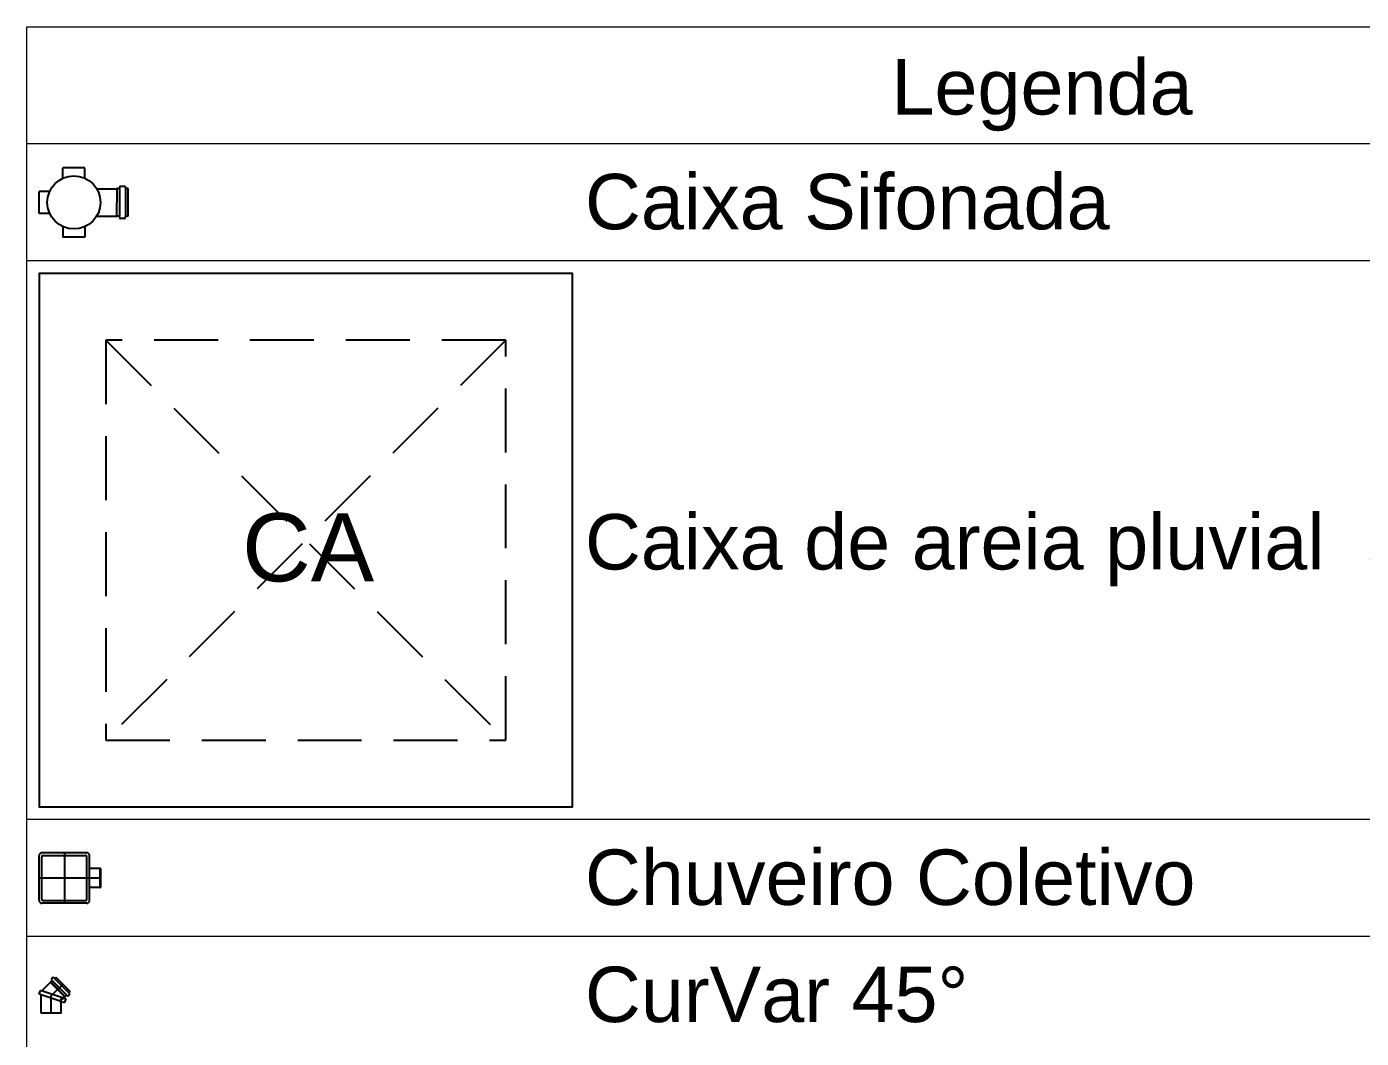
# Model space of a CAD drawing. Header units: millimetres. Extents: x -823 to -490, y -63 to 119.
# Drawn here: x -582.75 to -577.44, y 71.76 to 75.78 of the extents above; entities that cross this region are included whole.
import ezdxf

# ---------------------------------------------------------------- set-up
doc = ezdxf.new("R2010")
doc.units = ezdxf.units.MM
doc.header["$LTSCALE"] = 0.2
doc.header["$MEASUREMENT"] = 0
doc.linetypes.add('DASHDOT', pattern=[2.54, 1.27, -0.635, 0, -0.635])
doc.linetypes.add('DASHED', pattern=[1.905, 1.27, -0.635])
doc.layers.add('DI-Tabelas', color=7, linetype='Continuous', lineweight=5)
doc.layers.add('Simbolos', color=5, linetype='Continuous')
doc.layers.add('Simbolos_int', color=2, linetype='Continuous')
doc.styles.add('Arial', font='arial.ttf')

msp = doc.modelspace()

# ---------------------------------------------------------------- linework, layer by layer
at = {"layer": 'DI-Tabelas'}
for p, q in [((-582.7469, 75.3135), (-582.7469, 75.7787)), ((-582.7469, 75.7787), (-574.6792, 75.7787)), ((-574.6792, 75.3135), (-582.7469, 75.3135)), ((-582.7469, 74.8483), (-582.7469, 75.3135)), ((-580.5789, 74.8483), (-582.7469, 74.8483)), ((-582.7469, 72.6303), (-582.7469, 74.8483)), ((-574.6792, 74.8483), (-580.5789, 74.8483)), ((-580.5789, 72.6303), (-582.7469, 72.6303)), ((-582.7469, 72.1651), (-582.7469, 72.6303)), ((-574.6792, 72.6303), (-580.5789, 72.6303)), ((-580.5789, 72.1651), (-582.7469, 72.1651)), ((-582.7469, 71.6999), (-582.7469, 72.1651)), ((-574.6792, 72.1651), (-580.5789, 72.1651))]:
    msp.add_line(p, q, dxfattribs=at)
at = {"layer": 'Simbolos', "color": 7}
for p, q in [((-582.5157, 75.2185), (-582.6029, 75.2185)), ((-582.6029, 75.179), (-582.6029, 75.2185)), ((-582.5157, 75.179), (-582.5157, 75.2185)), ((-582.4687, 75.1352), (-582.3894, 75.1352)), ((-582.3888, 75.1356), (-582.3894, 75.1352)), ((-582.3798, 75.1356), (-582.3888, 75.1356)), ((-582.3774, 75.1426), (-582.3778, 75.1374)), ((-582.3578, 75.1445), (-582.3754, 75.1445)), ((-582.3559, 75.143), (-582.3543, 75.137)), ((-582.3437, 75.1356), (-582.3524, 75.1356)), ((-582.3437, 75.0262), (-582.3437, 75.1356)), ((-582.6969, 75.0373), (-582.6969, 75.1245)), ((-582.6574, 75.1245), (-582.6969, 75.1245)), ((-582.6574, 75.0373), (-582.6969, 75.0373)), ((-582.6029, 74.9828), (-582.6029, 74.9433)), ((-582.5157, 74.9828), (-582.5157, 74.9433)), ((-582.4687, 75.0266), (-582.3894, 75.0266)), ((-582.3888, 75.0262), (-582.3894, 75.0266)), ((-582.3798, 75.0262), (-582.3888, 75.0262)), ((-582.3774, 75.0191), (-582.3778, 75.0243)), ((-582.3578, 75.0173), (-582.3754, 75.0173)), ((-582.3559, 75.0187), (-582.3543, 75.0247)), ((-582.3437, 75.0262), (-582.3524, 75.0262)), ((-582.5157, 74.9433), (-582.6029, 74.9433)), ((-582.6969, 72.3079), (-582.6969, 72.4875)), ((-582.5073, 72.4975), (-582.6869, 72.4975)), ((-582.4973, 72.3079), (-582.4973, 72.4875)), ((-582.4553, 72.4355), (-582.4973, 72.4355)), ((-582.4523, 72.3629), (-582.4523, 72.4325)), ((-582.4553, 72.3599), (-582.4973, 72.3599)), ((-582.5073, 72.2979), (-582.6869, 72.2979)), ((-582.6866, 71.9491), (-582.6454, 71.9904)), ((-582.5954, 71.926), (-582.6526, 71.9832)), ((-582.5937, 71.9277), (-582.6509, 71.9849)), ((-582.6414, 72.0034), (-582.6499, 71.9949)), ((-582.6499, 71.9949), (-582.5837, 71.9287)), ((-582.5752, 71.9372), (-582.6414, 72.0034)), ((-582.6369, 71.9988), (-582.6312, 72.0045)), ((-582.6312, 72.0045), (-582.5741, 71.9474)), ((-582.6969, 71.9365), (-582.6922, 71.9509)), ((-582.6093, 71.9078), (-582.6969, 71.9365)), ((-582.6046, 71.9222), (-582.6922, 71.9509)), ((-582.6893, 71.8605), (-582.6893, 71.9341)), ((-582.6093, 71.8605), (-582.6093, 71.9078)), ((-582.6093, 71.9078), (-582.5963, 71.9035)), ((-582.6046, 71.9222), (-582.5915, 71.9179)), ((-582.5915, 71.9179), (-582.5963, 71.9035)), ((-582.5954, 71.926), (-582.5882, 71.9332)), ((-582.5837, 71.9287), (-582.5752, 71.9372)), ((-582.5798, 71.9417), (-582.5741, 71.9474)), ((-582.6093, 71.8605), (-582.6893, 71.8605))]:
    msp.add_line(p, q, dxfattribs=at)
for points in [[(-582.6046, 75.1762), (-582.6043, 75.1764), (-582.604, 75.1766), (-582.6037, 75.1769), (-582.6035, 75.1772), (-582.6033, 75.1775), (-582.6031, 75.1779), (-582.603, 75.1782), (-582.6029, 75.1786), (-582.6029, 75.179)], [(-582.5157, 75.179), (-582.5157, 75.1786), (-582.5156, 75.1782), (-582.5155, 75.1779), (-582.5153, 75.1775), (-582.5151, 75.1772), (-582.5149, 75.1769), (-582.5146, 75.1766), (-582.5143, 75.1764), (-582.514, 75.1762)], [(-582.3798, 75.1356), (-582.3795, 75.1356), (-582.3792, 75.1357), (-582.3789, 75.1358), (-582.3786, 75.136), (-582.3784, 75.1362), (-582.3782, 75.1365), (-582.378, 75.1367), (-582.3779, 75.1371), (-582.3778, 75.1374)], [(-582.3754, 75.1445), (-582.3757, 75.1444), (-582.376, 75.1443), (-582.3763, 75.1442), (-582.3766, 75.144), (-582.3768, 75.1438), (-582.377, 75.1436), (-582.3772, 75.1433), (-582.3773, 75.143), (-582.3774, 75.1426)], [(-582.3559, 75.143), (-582.356, 75.1432), (-582.3561, 75.1435), (-582.3563, 75.1437), (-582.3565, 75.1439), (-582.3568, 75.1441), (-582.357, 75.1443), (-582.3573, 75.1444), (-582.3576, 75.1444), (-582.3578, 75.1445)], [(-582.3543, 75.137), (-582.3542, 75.1368), (-582.3541, 75.1365), (-582.3539, 75.1363), (-582.3537, 75.1361), (-582.3535, 75.1359), (-582.3532, 75.1357), (-582.353, 75.1356), (-582.3527, 75.1356), (-582.3524, 75.1356)], [(-582.6574, 75.1245), (-582.657, 75.1245), (-582.6566, 75.1245), (-582.6563, 75.1247), (-582.6559, 75.1248), (-582.6556, 75.125), (-582.6553, 75.1253), (-582.6551, 75.1255), (-582.6549, 75.1258), (-582.6547, 75.1262)], [(-582.6547, 75.0355), (-582.6549, 75.0359), (-582.6551, 75.0362), (-582.6553, 75.0364), (-582.6556, 75.0367), (-582.6559, 75.0369), (-582.6563, 75.037), (-582.6566, 75.0372), (-582.657, 75.0372), (-582.6574, 75.0373)], [(-582.6029, 74.9828), (-582.6029, 74.9831), (-582.603, 74.9835), (-582.6031, 74.9839), (-582.6033, 74.9842), (-582.6035, 74.9845), (-582.6037, 74.9848), (-582.604, 74.9851), (-582.6043, 74.9853), (-582.6046, 74.9855)], [(-582.514, 74.9855), (-582.5143, 74.9853), (-582.5146, 74.9851), (-582.5149, 74.9848), (-582.5151, 74.9845), (-582.5153, 74.9842), (-582.5155, 74.9839), (-582.5156, 74.9835), (-582.5157, 74.9831), (-582.5157, 74.9828)], [(-582.3778, 75.0243), (-582.3779, 75.0247), (-582.378, 75.025), (-582.3782, 75.0253), (-582.3784, 75.0255), (-582.3786, 75.0257), (-582.3789, 75.0259), (-582.3792, 75.026), (-582.3795, 75.0261), (-582.3798, 75.0262)], [(-582.3774, 75.0191), (-582.3773, 75.0188), (-582.3772, 75.0184), (-582.377, 75.0182), (-582.3768, 75.0179), (-582.3766, 75.0177), (-582.3763, 75.0175), (-582.376, 75.0174), (-582.3757, 75.0173), (-582.3754, 75.0173)], [(-582.3578, 75.0173), (-582.3576, 75.0173), (-582.3573, 75.0173), (-582.357, 75.0174), (-582.3568, 75.0176), (-582.3565, 75.0178), (-582.3563, 75.018), (-582.3561, 75.0182), (-582.356, 75.0185), (-582.3559, 75.0187)], [(-582.3524, 75.0262), (-582.3527, 75.0261), (-582.353, 75.0261), (-582.3532, 75.026), (-582.3535, 75.0258), (-582.3537, 75.0256), (-582.3539, 75.0254), (-582.3541, 75.0252), (-582.3542, 75.0249), (-582.3543, 75.0247)], [(-582.6869, 72.4975), (-582.6886, 72.4974), (-582.6903, 72.4969), (-582.6919, 72.4962), (-582.6933, 72.4952), (-582.6946, 72.4939), (-582.6956, 72.4925), (-582.6963, 72.4909), (-582.6967, 72.4892), (-582.6969, 72.4875)], [(-582.4973, 72.4875), (-582.4974, 72.4892), (-582.4979, 72.4909), (-582.4986, 72.4925), (-582.4996, 72.4939), (-582.5009, 72.4952), (-582.5023, 72.4962), (-582.5039, 72.4969), (-582.5056, 72.4974), (-582.5073, 72.4975)], [(-582.4523, 72.4325), (-582.4523, 72.433), (-582.4525, 72.4335), (-582.4527, 72.434), (-582.453, 72.4344), (-582.4534, 72.4348), (-582.4538, 72.4351), (-582.4543, 72.4353), (-582.4548, 72.4355), (-582.4553, 72.4355)], [(-582.4553, 72.3599), (-582.4548, 72.36), (-582.4543, 72.3601), (-582.4538, 72.3603), (-582.4534, 72.3606), (-582.453, 72.361), (-582.4527, 72.3614), (-582.4525, 72.3619), (-582.4523, 72.3624), (-582.4523, 72.3629)], [(-582.6969, 72.3079), (-582.6967, 72.3062), (-582.6963, 72.3045), (-582.6956, 72.3029), (-582.6946, 72.3015), (-582.6933, 72.3003), (-582.6919, 72.2993), (-582.6903, 72.2985), (-582.6886, 72.2981), (-582.6869, 72.2979)], [(-582.5073, 72.2979), (-582.5056, 72.2981), (-582.5039, 72.2985), (-582.5023, 72.2993), (-582.5009, 72.3003), (-582.4996, 72.3015), (-582.4986, 72.3029), (-582.4979, 72.3045), (-582.4974, 72.3062), (-582.4973, 72.3079)]]:
    msp.add_lwpolyline(points, dxfattribs=at)
at = {"layer": 'Simbolos', "color": 7, "linetype": 'Continuous'}
msp.add_lwpolyline([(-582.6969, 72.6803), (-580.5789, 72.6803), (-580.5789, 74.7983), (-582.6969, 74.7983), (-582.6969, 72.6803), (-582.6969, 72.6803)], dxfattribs=at)
at = {"layer": 'Simbolos', "color": 7}
msp.add_circle((-582.5593, 75.0809), 0.1056, dxfattribs=at)
at = {"layer": 'Simbolos_int', "color": 7}
for p, q in [((-582.3894, 75.1352), (-582.3894, 75.0809)), ((-582.378, 75.1356), (-582.378, 75.0262)), ((-582.3539, 75.1356), (-582.3539, 75.0262)), ((-582.3894, 75.0266), (-582.3894, 75.0809)), ((-582.6816, 72.4872), (-582.5126, 72.4872)), ((-582.6866, 72.3132), (-582.6866, 72.4822)), ((-582.5076, 72.3132), (-582.5076, 72.4822)), ((-582.4553, 72.3599), (-582.4553, 72.4355)), ((-582.6816, 72.3082), (-582.5126, 72.3082)), ((-582.6493, 71.9293), (-582.6026, 71.976)), ((-582.6493, 71.8605), (-582.6493, 71.9293)), ((-582.6093, 71.9121), (-582.6006, 71.9209)), ((-582.6093, 71.9078), (-582.6093, 71.9121))]:
    msp.add_line(p, q, dxfattribs=at)
at = {"layer": 'Simbolos_int', "color": 7, "linetype": 'DASHED'}
for p, q in [((-580.8437, 74.5335), (-582.4321, 72.9451)), ((-582.4321, 74.5335), (-580.8437, 72.9451))]:
    msp.add_line(p, q, dxfattribs=at)
at = {"layer": 'Simbolos_int', "color": 7, "linetype": 'DASHDOT'}
for p, q in [((-582.5971, 72.4975), (-582.5971, 72.2979)), ((-582.4523, 72.3977), (-582.6969, 72.3977))]:
    msp.add_line(p, q, dxfattribs=at)
at = {"layer": 'Simbolos_int', "color": 7, "linetype": 'DASHED'}
msp.add_lwpolyline([(-582.4321, 72.9451), (-580.8437, 72.9451), (-580.8437, 74.5335), (-582.4321, 74.5335), (-582.4321, 72.9451), (-582.4321, 72.9451)], dxfattribs=at)
at = {"layer": 'Simbolos_int', "color": 7}
for points in [[(-582.6816, 72.4872), (-582.6825, 72.4871), (-582.6833, 72.4869), (-582.6841, 72.4865), (-582.6848, 72.486), (-582.6854, 72.4854), (-582.6859, 72.4847), (-582.6863, 72.4839), (-582.6865, 72.4831), (-582.6866, 72.4822)], [(-582.5076, 72.4822), (-582.5076, 72.4826), (-582.5077, 72.4831), (-582.5078, 72.4835), (-582.5079, 72.4839), (-582.5081, 72.4843), (-582.5083, 72.4847), (-582.5085, 72.4851), (-582.5088, 72.4854), (-582.5091, 72.4857), (-582.5094, 72.486), (-582.5097, 72.4863), (-582.5101, 72.4865), (-582.5105, 72.4867), (-582.5109, 72.4869), (-582.5113, 72.487), (-582.5117, 72.4871), (-582.5122, 72.4872), (-582.5126, 72.4872)], [(-582.6866, 72.3132), (-582.6866, 72.3128), (-582.6865, 72.3123), (-582.6864, 72.3119), (-582.6863, 72.3115), (-582.6861, 72.3111), (-582.6859, 72.3107), (-582.6857, 72.3103), (-582.6854, 72.31), (-582.6851, 72.3097), (-582.6848, 72.3094), (-582.6845, 72.3091), (-582.6841, 72.3089), (-582.6837, 72.3087), (-582.6833, 72.3085), (-582.6829, 72.3084), (-582.6825, 72.3083), (-582.682, 72.3082), (-582.6816, 72.3082)], [(-582.5126, 72.3082), (-582.5117, 72.3083), (-582.5109, 72.3085), (-582.5101, 72.3089), (-582.5094, 72.3094), (-582.5088, 72.31), (-582.5083, 72.3107), (-582.5079, 72.3115), (-582.5077, 72.3123), (-582.5076, 72.3132)], [(-582.5954, 71.926), (-582.6008, 71.923), (-582.6072, 71.92), (-582.6115, 71.9152), (-582.6139, 71.907), (-582.6113, 71.902), (-582.6093, 71.9001)]]:
    msp.add_lwpolyline(points, dxfattribs=at)

# ---------------------------------------------------------------- texts
at = {"layer": 'DI-Tabelas', "char_height": 0.22, "line_spacing_factor": 0.6, "style": 'Arial'}
for s, insert, width, attachment_point in [('Legenda', (-578.7131, 75.3635), 2.392165, 8), ('Caixa Sifonada', (-580.5289, 74.9709), 4.168262, 7), ('Caixa de areia pluvial  simples', (-580.5289, 73.5567), 8.30064, 7), ('Chuveiro Coletivo', (-580.5289, 72.2877), 4.850732, 7), ('CurVar 45%%d', (-580.5289, 71.8225), 3.025335, 7)]:
    msp.add_mtext(s, dxfattribs=dict(at, insert=insert, width=width, attachment_point=attachment_point))
at = {"layer": 'Simbolos', "color": 7, "insert": (-581.8911, 73.5719), "char_height": 0.27041, "width": 1.049908, "attachment_point": 7, "line_spacing_factor": 0.6, "style": 'Arial'}
msp.add_mtext('CA', dxfattribs=at)

doc.saveas('drawing.dxf')
